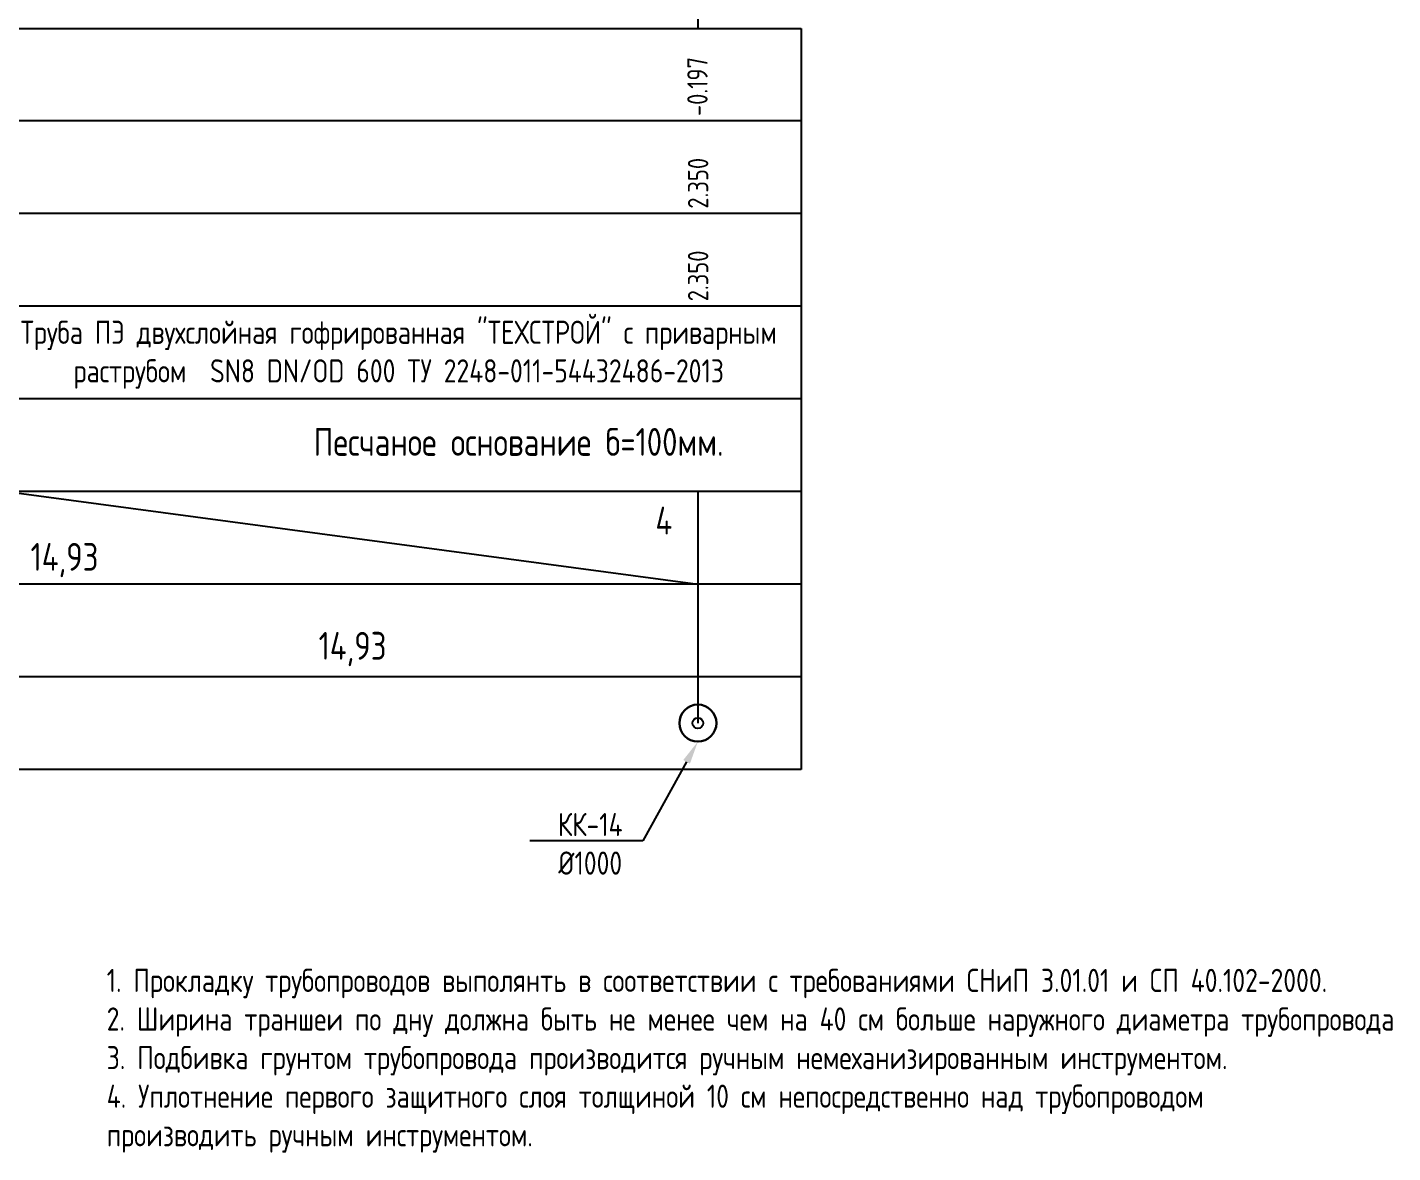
# Model space of a CAD drawing. Header units: millimetres. Extents: x 24859265 to 26550985, y 32092698 to 33532929.
# Drawn here: x 26237585 to 26252327, y 33118988 to 33131136 of the extents above; entities that cross this region are included whole.
import ezdxf
from ezdxf import colors
from ezdxf.entities.mleader import LeaderData, LeaderLine
from ezdxf.math import Vec2, Vec3

# ---------------------------------------------------------------- set-up
doc = ezdxf.new("R2010")
doc.units = ezdxf.units.MM
doc.linetypes.add('ACAD_ISO10W100', pattern=[18.5, 12, -3, 0.5, -3])
doc.layers.add('Выноски', color=7, linetype='Continuous')
doc.layers.add('Рамка и штамп', color=7, linetype='Continuous')
doc.layers.add('К1', color=30, linetype='Continuous', lineweight=40)
doc.styles.add('GOST 2.304', font='GOST_0.TTF')

msp = doc.modelspace()

# ---------------------------------------------------------------- linework, layer by layer
for p, q in [((26244824.681, 33140328.0291), (26244824.681, 33131125.0248)), ((26245938.8158, 33131125.0248), (26245938.8158, 33123125.0248)), ((26237359.6796, 33126125.0248), (26244824.6699, 33125125.0248))]:
    msp.add_line(p, q)
msp.add_circle((26244824.6781, 33123625.0188), 57.8092)
at = {"layer": 'Рамка и штамп'}
for p, q in [((26069452.949, 33131125.0248), (26245938.8158, 33131125.0248)), ((26245938.8158, 33130125.0248), (26069452.949, 33130125.0248)), ((26245938.8158, 33129125.0248), (26069452.949, 33129125.0248)), ((26245938.8158, 33128125.0248), (26069452.949, 33128125.0248)), ((26245938.8158, 33127125.0248), (26069452.949, 33127125.0248)), ((26245938.8158, 33126125.0248), (26069452.949, 33126125.0248)), ((26244824.6796, 33126125.0248), (26244824.6554, 33123625.0188)), ((26245938.8158, 33125125.0248), (26069452.949, 33125125.0248)), ((26245938.8158, 33124125.0248), (26069452.949, 33124125.0248)), ((26245938.8158, 33123125.0248), (26069452.949, 33123125.0248))]:
    msp.add_line(p, q, dxfattribs=at)
at = {"layer": 'Рамка и штамп', "lineweight": 30}
msp.add_circle((26244824.6844, 33123625.0207), 200, dxfattribs=at)
msp.add_circle((26244824.6844, 33123625.0207), 200, dxfattribs=at)
msp.add_circle((26244824.6844, 33123625.0207), 200, dxfattribs=at)

# ---------------------------------------------------------------- texts
at = {"layer": 'К1', "color": 0, "insert": (26238442.0656, 33120972.6886), "char_height": 250, "width": 13505.508824, "attachment_point": 1, "style": 'GOST 2.304'}
msp.add_mtext('1. Прокладку трубопроводов выполянть в соответствии с требованиями СНиП 3.01.01 и СП 40.102-2000.\\P2. Ширина траншеи по дну должна быть не менее чем на 40 см больше наружного диаметра трубопровода\\P3. Подбивка грунтом трубопровода производится ручным немеханизированным инструментом.\\P4. Уплотнение первого защитного слоя толщиной 10 см непосредственно над трубопроводом производить ручным инструментом. ', dxfattribs=at)
at = {"layer": 'Рамка и штамп', "linetype": 'ACAD_ISO10W100', "style": 'GOST 2.304'}
for s, p in [('-0.197', (26244930.1724, 33130178.2195)), ('2.350', (26244937.2057, 33129178.2195)), ('2.350', (26244937.2057, 33128178.2195))]:
    msp.add_text(s, height=220, rotation=90, dxfattribs=at).set_placement(p)
for s, p in [('4', (26244366.5158, 33125661.6561)), ('14,93', (26237619.6755, 33125269.9454)), ('14,93', (26240729.7962, 33124309.3991))]:
    msp.add_text(s, height=300, dxfattribs=at).set_placement(p)
for s, insert, char_height, width, attachment_point in [('Труба ПЭ двухслойная гофрированная "ТЕХСТРОЙ" с приварным\\Pраструбом  SN8 DN/OD 600 ТУ 2248-011-54432486-2013', (26241595.092, 33127601.8043), 250, 37965.62979, 5), ('Песчаное основание б=100мм.', (26242889.1575, 33126810.2615), 300, 6494.082854, 2)]:
    msp.add_mtext(s, dxfattribs=dict(at, insert=insert, char_height=char_height, width=width, attachment_point=attachment_point))

# ---------------------------------------------------------------- leaders
at = {"layer": 'Выноски', "color": 0, "lineweight": -2}
ml = msp.add_multileader_mtext('Standard', dxfattribs=at)
ml.set_content('{\\C0;КК-14\\P%%C1000}', color=5, style='GOST 2.304')
ml.set_leader_properties(lineweight=-3)
ml.build(insert=Vec2(0, 0))
ml.multileader.update_dxf_attribs({"text_left_attachment_type": 6, "text_right_attachment_type": 6, "dogleg_length": 1, "arrow_head_size": 250, "scale": 100})
ctx = ml.context
ctx.base_point, ctx.scale, ctx.char_height, ctx.arrow_head_size, ctx.landing_gap_size, ctx.plane_origin = Vec3(26243116.319, 33122355.6141), 100, 250, 250, 180, Vec3(26202755.8954, 33104331.4103)
ctx.left_attachment, ctx.right_attachment, ctx.text_align_type = 6, 6, 1
notes = []
notes.append((ctx, [(1, (1, 1, 0), (26244229.1335, 33122355.6141), (-1, 0), 19.9696, [(1, [(26244824.6844, 33123425.0207)], 0, [])])]))
ctx.mtext.insert, ctx.mtext.alignment, ctx.mtext.flow_direction = Vec3(26243662.7415, 33122655.6141), 2, 5
for ctx, leaders in notes:
    for number, flags, end, landing, length, lines in leaders:
        leader = LeaderData()
        leader.index, (leader.has_last_leader_line, leader.has_dogleg_vector, leader.attachment_direction) = number, flags
        leader.last_leader_point, leader.dogleg_vector, leader.dogleg_length = Vec3(end), Vec3(landing), length
        for number, points, colour, breaks in lines:
            line = LeaderLine()
            line.index, line.vertices, line.color, line.breaks = number, Vec3.list(points), colors.encode_raw_color(colour), breaks
            leader.lines.append(line)
        ctx.leaders.append(leader)

doc.saveas('drawing.dxf')
